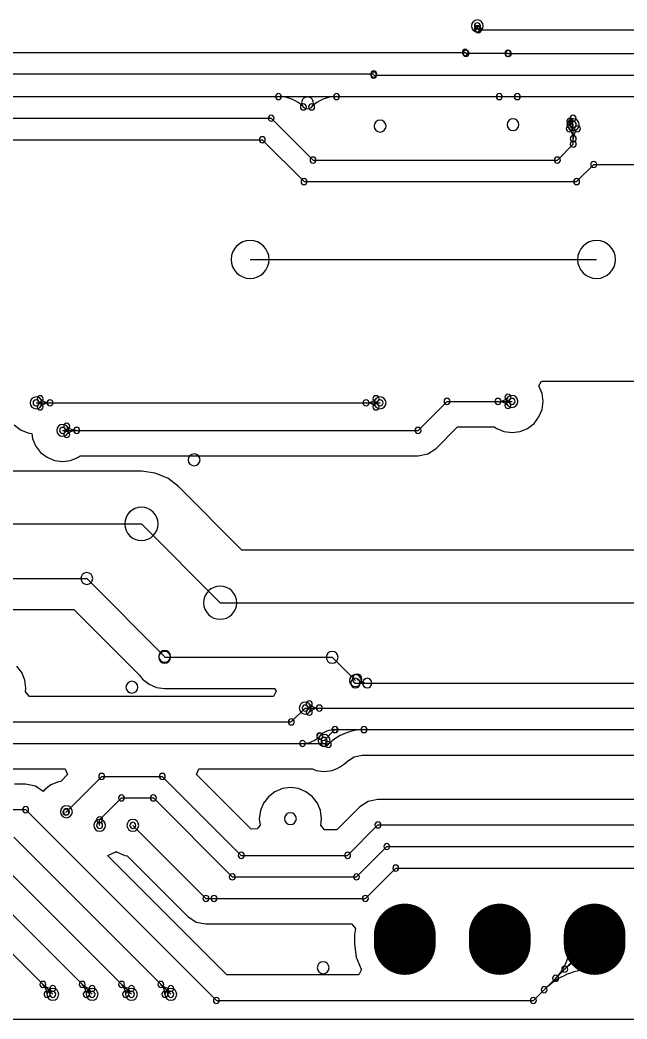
# Model space of a CAD drawing. Header units: inches. Extents: x 32166 to 34772, y 2386 to 4229.
# Drawn here: x 33694.7 to 33750, y 3573.2 to 3664.1 of the extents above; entities that cross this region are included whole.
import ezdxf

# ---------------------------------------------------------------- set-up
doc = ezdxf.new("R2010")
doc.units = ezdxf.units.IN
doc.header["$LTSCALE"] = 0.64311
doc.header["$MEASUREMENT"] = 0
for name, color, linetype in [('KEEPOUTLAYER', 6, 'CONTINUOUS'), ('MIDLAYER1', 16, 'CONTINUOUS'), ('MULTILAYER', 9, 'CONTINUOUS')]:
    doc.layers.add(name, color=color, linetype=linetype)

msp = doc.modelspace()

# ---------------------------------------------------------------- linework, layer by layer
at = {"layer": 'KEEPOUTLAYER'}
for p, q in [((33715.695, 3642.309), (33747.231, 3642.309)), ((32893.167, 3573.189), (34340.368, 3573.189))]:
    msp.add_line(p, q, dxfattribs=at)
for centre, start, end in [((33715.695, 3642.309), 0, 180), ((33747.231, 3642.309), 0, 180), ((33715.695, 3642.309), 180, 0), ((33747.231, 3642.309), 180, 0)]:
    msp.add_arc(centre, 1.728, start, end, dxfattribs=at)
at = {"layer": 'MIDLAYER1'}
for p, q in [((33736.386, 3663.306), (33736.386, 3663.564)), ((33736.386, 3663.306), (33736.474, 3663.218)), ((33736.474, 3663.218), (33760.964, 3663.218)), ((33607.981, 3661.151), (33735.274, 3661.151)), ((33735.274, 3661.151), (33735.354, 3661.071)), ((33735.354, 3661.071), (33739.172, 3661.071)), ((33739.172, 3661.071), (33739.194, 3661.05)), ((33739.172, 3661.05), (33739.194, 3661.05)), ((33739.194, 3661.05), (33760.359, 3661.05)), ((33607.169, 3659.189), (33726.956, 3659.189)), ((33726.956, 3659.088), (33759.547, 3659.088)), ((33606.458, 3657.127), (33738.373, 3657.127)), ((33738.373, 3657.127), (33740.017, 3657.127)), ((33738.373, 3657.127), (33758.735, 3657.127)), ((33605.645, 3655.166), (33717.613, 3655.166)), ((33717.613, 3655.166), (33721.423, 3651.356)), ((33744.812, 3654.881), (33745.097, 3655.166)), ((33744.812, 3654.578), (33744.812, 3654.881)), ((33745.114, 3652.807), (33745.114, 3654.578)), ((33604.833, 3653.205), (33716.801, 3653.205)), ((33716.801, 3653.205), (33720.611, 3649.394)), ((33743.663, 3651.356), (33745.114, 3652.807)), ((33721.423, 3651.356), (33743.663, 3651.356)), ((33745.417, 3649.394), (33746.975, 3650.953)), ((33746.975, 3650.953), (33757.516, 3650.953)), ((33720.611, 3649.394), (33745.417, 3649.394)), ((33741.994, 3630.809), (33742.212, 3631.25)), ((33742.212, 3631.25), (33756.953, 3631.25)), ((33742.277, 3630.126), (33741.994, 3630.809)), ((33730.988, 3626.757), (33733.623, 3629.393)), ((33733.623, 3629.393), (33739.542, 3629.393)), ((33742.374, 3629.393), (33742.277, 3630.126)), ((33742.277, 3628.66), (33742.374, 3629.393)), ((33696.211, 3629.263), (33696.212, 3629.264)), ((33696.212, 3629.264), (33727.533, 3629.264)), ((33741.994, 3627.977), (33742.277, 3628.66)), ((33741.544, 3627.39), (33741.994, 3627.977)), ((33694.208, 3627.26), (33694.795, 3626.81)), ((33694.795, 3626.81), (33695.478, 3626.527)), ((33698.63, 3626.757), (33730.988, 3626.757)), ((33732.629, 3625.116), (33734.585, 3627.072)), ((33734.585, 3627.072), (33737.954, 3627.072)), ((33737.954, 3627.072), (33738.125, 3626.94)), ((33738.125, 3626.94), (33738.26, 3626.884)), ((33738.26, 3626.884), (33738.277, 3626.873)), ((33738.277, 3626.873), (33738.298, 3626.868)), ((33738.298, 3626.868), (33738.808, 3626.657)), ((33738.808, 3626.657), (33739.542, 3626.561)), ((33739.542, 3626.561), (33740.275, 3626.657)), ((33740.275, 3626.657), (33740.958, 3626.94)), ((33740.958, 3626.94), (33741.544, 3627.39)), ((33695.478, 3626.527), (33695.834, 3626.48)), ((33695.834, 3626.48), (33695.894, 3626.024)), ((33695.894, 3626.024), (33696.177, 3625.341)), ((33696.177, 3625.341), (33696.627, 3624.755)), ((33731.876, 3624.613), (33732.629, 3625.116)), ((33696.627, 3624.755), (33697.214, 3624.305)), ((33697.214, 3624.305), (33697.897, 3624.022)), ((33697.897, 3624.022), (33698.63, 3623.925)), ((33698.63, 3623.925), (33699.363, 3624.022)), ((33699.363, 3624.022), (33699.873, 3624.233)), ((33699.873, 3624.233), (33699.894, 3624.237)), ((33699.894, 3624.237), (33699.912, 3624.249)), ((33699.912, 3624.249), (33700.046, 3624.305)), ((33700.046, 3624.305), (33700.218, 3624.436)), ((33700.218, 3624.436), (33730.988, 3624.436)), ((33730.988, 3624.436), (33731.876, 3624.613)), ((33705.802, 3623.04), (33679.542, 3623.04)), ((33707.043, 3622.877), (33705.802, 3623.04)), ((33707.86, 3622.538), (33707.043, 3622.877)), ((33708.199, 3622.398), (33707.86, 3622.538)), ((33709.191, 3621.636), (33708.199, 3622.398)), ((33714.959, 3615.869), (33709.191, 3621.636)), ((33649.556, 3618.247), (33705.802, 3618.247)), ((33705.802, 3618.247), (33712.973, 3611.076)), ((33783.99, 3615.869), (33714.959, 3615.869)), ((33653.617, 3613.279), (33700.834, 3613.279)), ((33700.834, 3613.279), (33707.919, 3606.194)), ((33654.79, 3610.447), (33699.661, 3610.447)), ((33699.661, 3610.447), (33705.632, 3604.477)), ((33712.973, 3611.076), (33786.975, 3611.076)), ((33707.919, 3606.108), (33723.168, 3606.108)), ((33723.168, 3606.108), (33725.284, 3603.991)), ((33694.905, 3604.716), (33694.455, 3605.303)), ((33695.188, 3604.033), (33694.905, 3604.716)), ((33695.285, 3603.3), (33695.188, 3604.033)), ((33705.632, 3604.477), (33705.916, 3604.105)), ((33705.916, 3604.105), (33706.503, 3603.655)), ((33695.24, 3602.96), (33695.285, 3603.3)), ((33695.602, 3602.547), (33695.24, 3602.96)), ((33706.503, 3603.655), (33707.186, 3603.372)), ((33707.186, 3603.372), (33707.919, 3603.276)), ((33707.919, 3603.276), (33717.915, 3603.276)), ((33718.078, 3603.031), (33717.82, 3602.547)), ((33717.915, 3603.276), (33718.078, 3603.031)), ((33725.284, 3603.762), (33778.55, 3603.762)), ((33717.82, 3602.547), (33695.602, 3602.547)), ((33719.447, 3600.226), (33720.706, 3601.486)), ((33720.706, 3601.486), (33776.72, 3601.486)), ((33599.457, 3600.226), (33719.447, 3600.226)), ((33722.433, 3598.548), (33723.41, 3599.524)), ((33723.41, 3599.524), (33775.908, 3599.524)), ((33600.269, 3598.265), (33722.433, 3598.265)), ((33724.462, 3596.579), (33725.182, 3597.06)), ((33725.182, 3597.06), (33725.9, 3597.203)), ((33725.9, 3597.203), (33774.946, 3597.203)), ((33669.596, 3595.943), (33698.868, 3595.943)), ((33698.868, 3595.943), (33699.078, 3595.436)), ((33710.821, 3595.436), (33711.031, 3595.943)), ((33711.031, 3595.943), (33721.383, 3595.943)), ((33721.383, 3595.943), (33721.7, 3595.812)), ((33721.7, 3595.812), (33722.433, 3595.716)), ((33722.433, 3595.716), (33723.166, 3595.812)), ((33723.166, 3595.812), (33723.676, 3596.023)), ((33723.676, 3596.023), (33723.697, 3596.028)), ((33723.697, 3596.028), (33723.715, 3596.039)), ((33723.715, 3596.039), (33723.849, 3596.095)), ((33723.849, 3596.095), (33724.193, 3596.359)), ((33724.193, 3596.359), (33724.45, 3596.531)), ((33724.436, 3596.545), (33724.462, 3596.579)), ((33724.45, 3596.531), (33724.436, 3596.545)), ((33698.242, 3594.787), (33697.559, 3594.504)), ((33698.456, 3594.815), (33698.242, 3594.787)), ((33699.078, 3595.436), (33698.456, 3594.815)), ((33698.975, 3592.051), (33702.193, 3595.269)), ((33702.193, 3595.269), (33707.706, 3595.269)), ((33707.706, 3595.269), (33714.89, 3588.085)), ((33715.781, 3590.476), (33710.821, 3595.436)), ((33695.261, 3594.562), (33694.256, 3594.562)), ((33696.149, 3594.385), (33695.261, 3594.562)), ((33696.861, 3593.909), (33696.149, 3594.385)), ((33696.972, 3594.054), (33696.861, 3593.909)), ((33697.559, 3594.504), (33696.972, 3594.054)), ((33717.951, 3593.873), (33717.364, 3593.423)), ((33718.634, 3594.156), (33717.951, 3593.873)), ((33719.367, 3594.252), (33718.634, 3594.156)), ((33720.1, 3594.156), (33719.367, 3594.252)), ((33720.783, 3593.873), (33720.1, 3594.156)), ((33721.37, 3593.423), (33720.783, 3593.873)), ((33701.999, 3591.317), (33703.991, 3593.308)), ((33703.991, 3593.308), (33706.893, 3593.308)), ((33706.893, 3593.308), (33714.078, 3586.124)), ((33717.364, 3593.423), (33716.914, 3592.836)), ((33721.82, 3592.836), (33721.37, 3593.423)), ((33726.445, 3592.994), (33725.691, 3592.491)), ((33727.333, 3593.171), (33726.445, 3592.994)), ((33772.883, 3593.171), (33727.333, 3593.171)), ((33692.669, 3592.241), (33695.261, 3592.241)), ((33695.261, 3592.241), (33712.625, 3574.877)), ((33698.934, 3592.01), (33698.975, 3592.051)), ((33716.631, 3592.153), (33716.535, 3591.42)), ((33716.914, 3592.836), (33716.631, 3592.153)), ((33722.103, 3592.153), (33721.82, 3592.836)), ((33722.199, 3591.42), (33722.103, 3592.153)), ((33725.691, 3592.491), (33723.606, 3590.406)), ((33701.999, 3590.815), (33701.999, 3591.317)), ((33716.535, 3591.42), (33716.614, 3590.819)), ((33722.12, 3590.819), (33722.199, 3591.42)), ((33705.023, 3590.815), (33711.676, 3584.162)), ((33716.33, 3590.494), (33715.781, 3590.476)), ((33716.614, 3590.819), (33716.33, 3590.494)), ((33722.482, 3590.406), (33722.12, 3590.819)), ((33723.606, 3590.406), (33722.482, 3590.406)), ((33724.568, 3588.085), (33727.333, 3590.85)), ((33727.333, 3590.85), (33772.883, 3590.85)), ((33694.177, 3589.74), (33708.481, 3575.436)), ((33703.415, 3588.363), (33703.511, 3588.436)), ((33703.511, 3588.436), (33703.607, 3588.363)), ((33725.38, 3586.124), (33728.145, 3588.888)), ((33728.145, 3588.888), (33772.071, 3588.888)), ((33692.559, 3587.778), (33704.901, 3575.436)), ((33702.725, 3588.059), (33702.732, 3588.08)), ((33713.586, 3577.198), (33702.725, 3588.059)), ((33702.732, 3588.08), (33703.415, 3588.363)), ((33703.607, 3588.363), (33704.29, 3588.08)), ((33704.29, 3588.08), (33704.504, 3588.052)), ((33704.504, 3588.052), (33710.035, 3582.521)), ((33714.89, 3588.085), (33724.568, 3588.085)), ((33726.193, 3584.162), (33728.958, 3586.927)), ((33728.958, 3586.927), (33771.198, 3586.927)), ((33690.941, 3585.817), (33701.322, 3575.436)), ((33714.078, 3586.124), (33725.38, 3586.124)), ((33711.676, 3584.162), (33712.411, 3584.162)), ((33712.411, 3584.162), (33726.193, 3584.162)), ((33689.323, 3583.856), (33697.742, 3575.436)), ((33710.035, 3582.521), (33710.788, 3582.018)), ((33710.788, 3582.018), (33711.676, 3581.841)), ((33711.676, 3581.841), (33724.914, 3581.841)), ((33724.914, 3581.841), (33725.276, 3581.429)), ((33725.276, 3581.429), (33725.203, 3580.879)), ((33725.203, 3580.879), (33725.203, 3580.015)), ((33741.488, 3574.877), (33747.058, 3580.447)), ((33725.203, 3580.015), (33725.359, 3578.831)), ((33725.359, 3578.831), (33725.816, 3577.728)), ((33725.845, 3577.69), (33725.603, 3577.198)), ((33725.816, 3577.728), (33725.845, 3577.69)), ((33725.603, 3577.198), (33713.586, 3577.198)), ((33712.625, 3574.877), (33741.488, 3574.877))]:
    msp.add_line(p, q, dxfattribs=at)
at = {"layer": 'MIDLAYER1', "const_width": 5.616}
for points in [[(33729.778, 3580.015), (33729.778, 3580.879)], [(33738.418, 3580.879), (33738.418, 3580.015)], [(33747.058, 3580.879), (33747.058, 3580.015)]]:
    msp.add_lwpolyline(points, dxfattribs=at)
at = {"layer": 'MIDLAYER1', "const_width": 2.808}
for points in [[(33731.182, 3580.879, 1), (33728.374, 3580.879, 1)], [(33739.822, 3580.879, 1), (33737.014, 3580.879, 1)], [(33748.462, 3580.879, 1), (33745.654, 3580.879, 1)], [(33731.182, 3580.015, 1), (33728.374, 3580.015, 1)], [(33739.822, 3580.015, 1), (33737.014, 3580.015, 1)], [(33748.462, 3580.015, 1), (33745.654, 3580.015, 1)]]:
    msp.add_lwpolyline(points, format="xyb", close=True, dxfattribs=at)
at = {"layer": 'MIDLAYER1'}
for centre, radius, start, end in [((33736.386, 3663.564), 0.54, 0, 180), ((33736.386, 3663.564), 0.54, 180, 0), ((33736.386, 3663.564), 0.274, 0, 180), ((33736.386, 3663.306), 0.274, 0, 180), ((33736.386, 3663.306), 0.274, 0, 180), ((33736.386, 3663.564), 0.274, 180, 0), ((33736.386, 3663.306), 0.274, 180, 0), ((33736.386, 3663.306), 0.274, 180, 0), ((33736.474, 3663.218), 0.274, 0, 180), ((33736.474, 3663.218), 0.274, 0, 180), ((33736.474, 3663.218), 0.274, 180, 0), ((33736.474, 3663.218), 0.274, 180, 0), ((33735.274, 3661.151), 0.274, 0, 180), ((33735.274, 3661.151), 0.274, 0, 180), ((33735.274, 3661.151), 0.274, 180, 0), ((33735.274, 3661.151), 0.274, 180, 0), ((33735.354, 3661.071), 0.274, 0, 180), ((33735.354, 3661.071), 0.274, 0, 180), ((33739.172, 3661.071), 0.274, 0, 180), ((33739.172, 3661.071), 0.274, 0, 180), ((33739.172, 3661.05), 0.274, 0, 180), ((33739.194, 3661.05), 0.274, 0, 180), ((33739.194, 3661.05), 0.274, 0, 180), ((33739.194, 3661.05), 0.274, 0, 180), ((33735.354, 3661.071), 0.274, 180, 0), ((33735.354, 3661.071), 0.274, 180, 0), ((33739.172, 3661.071), 0.274, 180, 0), ((33739.172, 3661.071), 0.274, 180, 0), ((33739.172, 3661.05), 0.274, 180, 0), ((33739.194, 3661.05), 0.274, 180, 0), ((33739.194, 3661.05), 0.274, 180, 0), ((33739.194, 3661.05), 0.274, 180, 0), ((33726.956, 3659.189), 0.274, 0, 180), ((33726.956, 3659.088), 0.274, 0, 180), ((33726.956, 3659.189), 0.274, 180, 0), ((33726.956, 3659.088), 0.274, 180, 0), ((33718.283, 3657.127), 0.274, 0, 180), ((33718.283, 3657.127), 0.274, 180, 0), ((33718.283, 3653.928), 3.199, 44.99984, 89.99984), ((33720.921, 3656.566), 0.54, 0, 180), ((33723.559, 3653.928), 3.199, 90.00016, 135.00016), ((33723.559, 3657.127), 0.274, 0, 180), ((33723.559, 3657.127), 0.274, 180, 0), ((33738.373, 3657.127), 0.274, 0, 180), ((33738.373, 3657.127), 0.274, 0, 180), ((33738.373, 3657.127), 0.274, 0, 180), ((33738.373, 3657.127), 0.274, 180, 0), ((33738.373, 3657.127), 0.274, 180, 0), ((33738.373, 3657.127), 0.274, 180, 0), ((33740.017, 3657.127), 0.274, 0, 180), ((33740.017, 3657.127), 0.274, 180, 0), ((33720.545, 3656.19), 0.274, 0, 180), ((33720.545, 3656.19), 0.274, 180, 0), ((33720.921, 3656.566), 0.54, 180, 0), ((33721.296, 3656.19), 0.274, 0, 180), ((33721.296, 3656.19), 0.274, 180, 0), ((33717.613, 3655.166), 0.274, 0, 180), ((33717.613, 3655.166), 0.274, 0, 180), ((33717.613, 3655.166), 0.274, 180, 0), ((33717.613, 3655.166), 0.274, 180, 0), ((33727.532, 3654.449), 0.54, 0, 180), ((33739.628, 3654.578), 0.54, 0, 180), ((33744.812, 3654.881), 0.274, 0, 180), ((33744.812, 3654.881), 0.274, 0, 180), ((33744.812, 3654.881), 0.274, 180, 0), ((33744.812, 3654.881), 0.274, 180, 0), ((33744.812, 3654.578), 0.274, 0, 180), ((33745.114, 3654.578), 0.54, 0, 180), ((33745.097, 3655.166), 0.274, 0, 180), ((33745.097, 3655.166), 0.274, 180, 0), ((33745.114, 3654.578), 0.274, 0, 180), ((33727.532, 3654.449), 0.54, 180, 0), ((33739.628, 3654.578), 0.54, 180, 0), ((33744.739, 3654.203), 0.274, 0, 180), ((33744.739, 3654.203), 0.274, 180, 0), ((33744.812, 3654.578), 0.274, 180, 0), ((33745.114, 3654.578), 0.54, 180, 0), ((33743.831, 3653.295), 1.283, 0.00037, 45.00037), ((33745.114, 3654.578), 0.274, 180, 0), ((33746.397, 3653.295), 1.283, 134.99963, 179.99963), ((33745.49, 3654.203), 0.274, 0, 180), ((33745.49, 3654.203), 0.274, 180, 0), ((33716.801, 3653.205), 0.274, 0, 180), ((33716.801, 3653.205), 0.274, 0, 180), ((33716.801, 3653.205), 0.274, 180, 0), ((33716.801, 3653.205), 0.274, 180, 0), ((33745.114, 3653.295), 0.274, 0, 180), ((33745.114, 3653.295), 0.274, 0, 180), ((33745.114, 3653.295), 0.274, 180, 0), ((33745.114, 3653.295), 0.274, 180, 0), ((33745.114, 3652.807), 0.274, 0, 180), ((33745.114, 3652.807), 0.274, 0, 180), ((33745.114, 3652.807), 0.274, 180, 0), ((33745.114, 3652.807), 0.274, 180, 0), ((33721.423, 3651.356), 0.274, 0, 180), ((33721.423, 3651.356), 0.274, 0, 180), ((33721.423, 3651.356), 0.274, 180, 0), ((33721.423, 3651.356), 0.274, 180, 0), ((33743.663, 3651.356), 0.274, 0, 180), ((33743.663, 3651.356), 0.274, 0, 180), ((33743.663, 3651.356), 0.274, 180, 0), ((33743.663, 3651.356), 0.274, 180, 0), ((33746.975, 3650.953), 0.274, 0, 180), ((33746.975, 3650.953), 0.274, 0, 180), ((33746.975, 3650.953), 0.274, 180, 0), ((33746.975, 3650.953), 0.274, 180, 0), ((33720.611, 3649.394), 0.274, 0, 180), ((33720.611, 3649.394), 0.274, 0, 180), ((33720.611, 3649.394), 0.274, 180, 0), ((33720.611, 3649.394), 0.274, 180, 0), ((33745.417, 3649.394), 0.274, 0, 180), ((33745.417, 3649.394), 0.274, 0, 180), ((33745.417, 3649.394), 0.274, 180, 0), ((33745.417, 3649.394), 0.274, 180, 0), ((33696.211, 3629.263), 0.54, 0, 180), ((33696.211, 3629.263), 0.274, 0, 180), ((33696.212, 3629.264), 0.274, 0, 180), ((33696.212, 3629.264), 0.274, 0, 180), ((33696.587, 3629.639), 0.274, 0, 180), ((33696.587, 3629.639), 0.274, 0, 180), ((33696.587, 3629.639), 0.274, 180, 0), ((33696.587, 3629.639), 0.274, 180, 0), ((33697.491, 3630.544), 1.28, 224.99964, 269.99964), ((33697.491, 3630.544), 1.28, 224.99964, 269.99964), ((33697.491, 3629.264), 0.274, 0, 180), ((33697.491, 3629.264), 0.274, 0, 180), ((33697.496, 3629.264), 0.274, 0, 180), ((33697.496, 3629.264), 0.274, 0, 180), ((33726.25, 3629.264), 0.274, 0, 180), ((33726.25, 3629.264), 0.274, 0, 180), ((33726.25, 3629.264), 0.274, 0, 180), ((33726.25, 3629.264), 0.274, 0, 180), ((33726.25, 3630.547), 1.283, 270.00037, 315.00037), ((33726.25, 3630.547), 1.283, 270.00037, 315.00037), ((33727.157, 3629.64), 0.274, 0, 180), ((33727.157, 3629.64), 0.274, 0, 180), ((33727.157, 3629.64), 0.274, 180, 0), ((33727.157, 3629.64), 0.274, 180, 0), ((33727.533, 3629.264), 0.54, 0, 180), ((33727.533, 3629.264), 0.274, 0, 180), ((33733.623, 3629.393), 0.274, 0, 180), ((33733.623, 3629.393), 0.274, 0, 180), ((33733.623, 3629.393), 0.274, 180, 0), ((33733.623, 3629.393), 0.274, 180, 0), ((33738.259, 3629.393), 0.274, 0, 180), ((33738.259, 3629.393), 0.274, 0, 180), ((33738.259, 3629.393), 0.274, 0, 180), ((33738.259, 3629.393), 0.274, 0, 180), ((33738.259, 3629.393), 0.274, 180, 0), ((33738.259, 3629.393), 0.274, 180, 0), ((33738.259, 3629.393), 0.274, 180, 0), ((33738.259, 3629.393), 0.274, 180, 0), ((33738.259, 3630.676), 1.283, 270.00037, 315.00037), ((33738.259, 3630.676), 1.283, 270.00037, 315.00037), ((33738.259, 3628.11), 1.283, 44.99963, 89.99963), ((33738.259, 3628.11), 1.283, 44.99963, 89.99963), ((33739.166, 3629.769), 0.274, 0, 180), ((33739.166, 3629.769), 0.274, 0, 180), ((33739.166, 3629.769), 0.274, 180, 0), ((33739.166, 3629.769), 0.274, 180, 0), ((33739.542, 3629.393), 0.54, 0, 180), ((33739.542, 3629.393), 0.54, 180, 0), ((33739.542, 3629.393), 0.274, 0, 180), ((33739.542, 3629.393), 0.274, 180, 0), ((33696.211, 3629.263), 0.54, 180, 0), ((33696.211, 3629.263), 0.274, 180, 0), ((33696.212, 3629.264), 0.274, 180, 0), ((33696.212, 3629.264), 0.274, 180, 0), ((33696.587, 3628.887), 0.274, 0, 180), ((33696.587, 3628.887), 0.274, 0, 180), ((33696.587, 3628.887), 0.274, 180, 0), ((33696.587, 3628.887), 0.274, 180, 0), ((33697.496, 3627.978), 1.286, 90.00038, 135.00038), ((33697.496, 3627.978), 1.286, 90.00038, 135.00038), ((33697.491, 3629.264), 0.274, 180, 0), ((33697.491, 3629.264), 0.274, 180, 0), ((33697.496, 3629.264), 0.274, 180, 0), ((33697.496, 3629.264), 0.274, 180, 0), ((33726.25, 3629.264), 0.274, 180, 0), ((33726.25, 3629.264), 0.274, 180, 0), ((33726.25, 3629.264), 0.274, 180, 0), ((33726.25, 3629.264), 0.274, 180, 0), ((33726.25, 3627.981), 1.283, 44.99963, 89.99963), ((33726.25, 3627.981), 1.283, 44.99963, 89.99963), ((33727.157, 3628.888), 0.274, 0, 180), ((33727.157, 3628.888), 0.274, 0, 180), ((33727.157, 3628.888), 0.274, 180, 0), ((33727.157, 3628.888), 0.274, 180, 0), ((33727.533, 3629.264), 0.54, 180, 0), ((33727.533, 3629.264), 0.274, 180, 0), ((33739.166, 3629.017), 0.274, 0, 180), ((33739.166, 3629.017), 0.274, 0, 180), ((33739.166, 3629.017), 0.274, 180, 0), ((33739.166, 3629.017), 0.274, 180, 0), ((33698.63, 3626.757), 0.54, 0, 180), ((33698.63, 3626.757), 0.54, 180, 0), ((33698.63, 3626.757), 0.274, 0, 180), ((33698.63, 3626.757), 0.274, 180, 0), ((33699.006, 3627.133), 0.274, 0, 180), ((33699.006, 3627.133), 0.274, 0, 180), ((33699.006, 3627.133), 0.274, 180, 0), ((33699.006, 3627.133), 0.274, 180, 0), ((33699.006, 3626.382), 0.274, 0, 180), ((33699.006, 3626.382), 0.274, 0, 180), ((33699.913, 3628.04), 1.283, 224.99963, 269.99963), ((33699.913, 3628.04), 1.283, 224.99963, 269.99963), ((33699.913, 3625.475), 1.283, 90.00037, 135.00037), ((33699.913, 3625.475), 1.283, 90.00037, 135.00037), ((33699.913, 3626.757), 0.274, 0, 180), ((33699.913, 3626.757), 0.274, 0, 180), ((33699.913, 3626.757), 0.274, 0, 180), ((33699.913, 3626.757), 0.274, 0, 180), ((33699.913, 3626.757), 0.274, 180, 0), ((33699.913, 3626.757), 0.274, 180, 0), ((33699.913, 3626.757), 0.274, 180, 0), ((33699.913, 3626.757), 0.274, 180, 0), ((33730.988, 3626.757), 0.274, 0, 180), ((33730.988, 3626.757), 0.274, 0, 180), ((33730.988, 3626.757), 0.274, 180, 0), ((33730.988, 3626.757), 0.274, 180, 0), ((33699.006, 3626.382), 0.274, 180, 0), ((33699.006, 3626.382), 0.274, 180, 0), ((33710.598, 3624.079), 0.54, 0, 180), ((33710.598, 3624.079), 0.54, 180, 0), ((33705.802, 3618.247), 1.512, 0, 180), ((33705.802, 3618.247), 1.512, 0, 180), ((33705.802, 3618.247), 1.512, 180, 0), ((33705.802, 3618.247), 1.512, 180, 0), ((33700.834, 3613.279), 0.54, 0, 180), ((33700.834, 3613.279), 0.54, 0, 180), ((33700.834, 3613.279), 0.54, 180, 0), ((33700.834, 3613.279), 0.54, 180, 0), ((33712.973, 3611.076), 1.512, 0, 180), ((33712.973, 3611.076), 1.512, 0, 180), ((33712.973, 3611.076), 1.512, 180, 0), ((33712.973, 3611.076), 1.512, 180, 0), ((33707.919, 3606.194), 0.54, 0, 180), ((33707.919, 3606.194), 0.54, 0, 180), ((33707.919, 3606.108), 0.54, 0, 180), ((33723.168, 3606.108), 0.54, 0, 180), ((33723.168, 3606.108), 0.54, 0, 180), ((33707.919, 3606.194), 0.54, 180, 0), ((33707.919, 3606.194), 0.54, 180, 0), ((33707.919, 3606.108), 0.54, 180, 0), ((33723.168, 3606.108), 0.54, 180, 0), ((33723.168, 3606.108), 0.54, 180, 0), ((33704.938, 3603.386), 0.54, 0, 180), ((33725.284, 3603.991), 0.54, 0, 180), ((33725.284, 3603.991), 0.54, 0, 180), ((33725.284, 3603.991), 0.54, 180, 0), ((33725.284, 3603.991), 0.54, 180, 0), ((33725.284, 3603.762), 0.432, 0, 180), ((33725.437, 3604.144), 0.432, 0, 180), ((33725.437, 3604.144), 0.432, 0, 180), ((33725.437, 3604.144), 0.432, 180, 0), ((33725.437, 3604.144), 0.432, 180, 0), ((33726.358, 3605.065), 1.303, 225.00023, 270.00023), ((33726.358, 3605.065), 1.303, 225.00023, 270.00023), ((33726.358, 3603.762), 0.432, 0, 180), ((33726.358, 3603.762), 0.432, 0, 180), ((33704.938, 3603.386), 0.54, 180, 0), ((33725.284, 3603.762), 0.432, 180, 0), ((33726.358, 3603.762), 0.432, 180, 0), ((33726.358, 3603.762), 0.432, 180, 0), ((33721.082, 3601.861), 0.274, 0, 180), ((33721.082, 3601.861), 0.274, 0, 180), ((33720.706, 3601.486), 0.54, 0, 180), ((33720.706, 3601.486), 0.54, 180, 0), ((33720.706, 3601.486), 0.274, 0, 180), ((33720.706, 3601.486), 0.274, 0, 180), ((33720.706, 3601.486), 0.274, 180, 0), ((33720.706, 3601.486), 0.274, 180, 0), ((33721.082, 3601.861), 0.274, 180, 0), ((33721.082, 3601.861), 0.274, 180, 0), ((33721.082, 3601.11), 0.274, 0, 180), ((33721.082, 3601.11), 0.274, 0, 180), ((33721.989, 3602.768), 1.283, 224.99963, 269.99963), ((33721.989, 3602.768), 1.283, 224.99963, 269.99963), ((33721.989, 3600.203), 1.283, 90.00037, 135.00037), ((33721.989, 3600.203), 1.283, 90.00037, 135.00037), ((33721.989, 3601.486), 0.274, 0, 180), ((33721.989, 3601.486), 0.274, 0, 180), ((33721.989, 3601.486), 0.274, 0, 180), ((33721.989, 3601.486), 0.274, 0, 180), ((33721.989, 3601.486), 0.274, 180, 0), ((33721.989, 3601.486), 0.274, 180, 0), ((33721.989, 3601.486), 0.274, 180, 0), ((33721.989, 3601.486), 0.274, 180, 0), ((33719.447, 3600.226), 0.274, 0, 180), ((33719.447, 3600.226), 0.274, 0, 180), ((33719.447, 3600.226), 0.274, 180, 0), ((33719.447, 3600.226), 0.274, 180, 0), ((33721.082, 3601.11), 0.274, 180, 0), ((33721.082, 3601.11), 0.274, 180, 0), ((33723.424, 3597.557), 1.968, 90.00008, 135.00008), ((33723.424, 3597.557), 1.968, 90.00008, 135.00008), ((33726.073, 3594.908), 4.617, 90.00006, 135.00006), ((33726.073, 3594.908), 4.617, 90.00006, 135.00006), ((33723.41, 3599.524), 0.274, 0, 180), ((33723.41, 3599.524), 0.274, 0, 180), ((33723.41, 3599.524), 0.274, 180, 0), ((33723.41, 3599.524), 0.274, 180, 0), ((33723.424, 3599.524), 0.274, 0, 180), ((33723.424, 3599.524), 0.274, 0, 180), ((33723.424, 3599.524), 0.274, 180, 0), ((33723.424, 3599.524), 0.274, 180, 0), ((33726.073, 3599.524), 0.274, 0, 180), ((33726.073, 3599.524), 0.274, 0, 180), ((33726.073, 3599.524), 0.274, 180, 0), ((33726.073, 3599.524), 0.274, 180, 0), ((33720.467, 3598.265), 0.274, 0, 180), ((33720.467, 3598.265), 0.274, 0, 180), ((33720.467, 3600.515), 2.25, 270.0002, 315.0002), ((33720.467, 3600.515), 2.25, 270.0002, 315.0002), ((33722.033, 3598.948), 0.274, 0, 180), ((33722.033, 3598.948), 0.274, 0, 180), ((33722.033, 3598.948), 0.274, 180, 0), ((33722.033, 3598.948), 0.274, 180, 0), ((33722.058, 3598.924), 0.274, 0, 180), ((33722.058, 3598.924), 0.274, 0, 180), ((33722.058, 3598.924), 0.274, 180, 0), ((33722.058, 3598.924), 0.274, 180, 0), ((33722.433, 3598.548), 0.54, 0, 180), ((33722.433, 3598.548), 0.54, 180, 0), ((33722.433, 3598.548), 0.274, 0, 180), ((33722.433, 3598.548), 0.274, 180, 0), ((33722.433, 3598.265), 0.274, 0, 180), ((33722.809, 3598.172), 0.274, 0, 180), ((33722.809, 3598.172), 0.274, 0, 180), ((33720.467, 3598.265), 0.274, 180, 0), ((33720.467, 3598.265), 0.274, 180, 0), ((33722.433, 3598.265), 0.274, 180, 0), ((33722.809, 3598.172), 0.274, 180, 0), ((33722.809, 3598.172), 0.274, 180, 0), ((33702.193, 3595.269), 0.274, 0, 180), ((33702.193, 3595.269), 0.274, 0, 180), ((33702.193, 3595.269), 0.274, 180, 0), ((33702.193, 3595.269), 0.274, 180, 0), ((33707.706, 3595.269), 0.274, 0, 180), ((33707.706, 3595.269), 0.274, 0, 180), ((33707.706, 3595.269), 0.274, 180, 0), ((33707.706, 3595.269), 0.274, 180, 0), ((33703.991, 3593.308), 0.274, 0, 180), ((33703.991, 3593.308), 0.274, 0, 180), ((33703.991, 3593.308), 0.274, 180, 0), ((33703.991, 3593.308), 0.274, 180, 0), ((33706.893, 3593.308), 0.274, 0, 180), ((33706.893, 3593.308), 0.274, 0, 180), ((33706.893, 3593.308), 0.274, 180, 0), ((33706.893, 3593.308), 0.274, 180, 0), ((33695.261, 3592.241), 0.274, 0, 180), ((33695.261, 3592.241), 0.274, 0, 180), ((33695.261, 3592.241), 0.274, 180, 0), ((33695.261, 3592.241), 0.274, 180, 0), ((33698.975, 3592.051), 0.54, 0, 180), ((33698.975, 3592.051), 0.54, 180, 0), ((33698.934, 3592.01), 0.274, 0, 180), ((33698.975, 3592.051), 0.274, 0, 180), ((33698.975, 3592.051), 0.274, 0, 180), ((33698.975, 3592.051), 0.274, 180, 0), ((33698.975, 3592.051), 0.274, 180, 0), ((33698.934, 3592.01), 0.274, 180, 0), ((33701.999, 3590.815), 0.54, 0, 180), ((33701.999, 3591.317), 0.274, 0, 180), ((33701.999, 3591.317), 0.274, 0, 180), ((33701.999, 3591.317), 0.274, 180, 0), ((33701.999, 3591.317), 0.274, 180, 0), ((33705.023, 3590.815), 0.54, 0, 180), ((33719.367, 3591.42), 0.54, 0, 180), ((33719.367, 3591.42), 0.54, 180, 0), ((33701.999, 3590.815), 0.54, 180, 0), ((33701.999, 3590.815), 0.274, 0, 180), ((33701.999, 3590.815), 0.274, 180, 0), ((33705.023, 3590.815), 0.54, 180, 0), ((33705.023, 3590.815), 0.274, 0, 180), ((33705.023, 3590.815), 0.274, 180, 0), ((33727.333, 3590.85), 0.274, 0, 180), ((33727.333, 3590.85), 0.274, 0, 180), ((33727.333, 3590.85), 0.274, 180, 0), ((33727.333, 3590.85), 0.274, 180, 0), ((33728.145, 3588.888), 0.274, 0, 180), ((33728.145, 3588.888), 0.274, 0, 180), ((33728.145, 3588.888), 0.274, 180, 0), ((33728.145, 3588.888), 0.274, 180, 0), ((33714.89, 3588.085), 0.274, 0, 180), ((33714.89, 3588.085), 0.274, 0, 180), ((33714.89, 3588.085), 0.274, 180, 0), ((33714.89, 3588.085), 0.274, 180, 0), ((33724.568, 3588.085), 0.274, 0, 180), ((33724.568, 3588.085), 0.274, 0, 180), ((33724.568, 3588.085), 0.274, 180, 0), ((33724.568, 3588.085), 0.274, 180, 0), ((33728.958, 3586.927), 0.274, 0, 180), ((33728.958, 3586.927), 0.274, 0, 180), ((33728.958, 3586.927), 0.274, 180, 0), ((33728.958, 3586.927), 0.274, 180, 0), ((33714.078, 3586.124), 0.274, 0, 180), ((33714.078, 3586.124), 0.274, 0, 180), ((33714.078, 3586.124), 0.274, 180, 0), ((33714.078, 3586.124), 0.274, 180, 0), ((33725.38, 3586.124), 0.274, 0, 180), ((33725.38, 3586.124), 0.274, 0, 180), ((33725.38, 3586.124), 0.274, 180, 0), ((33725.38, 3586.124), 0.274, 180, 0), ((33711.676, 3584.162), 0.274, 0, 180), ((33711.676, 3584.162), 0.274, 0, 180), ((33711.676, 3584.162), 0.274, 180, 0), ((33711.676, 3584.162), 0.274, 180, 0), ((33712.411, 3584.162), 0.274, 0, 180), ((33712.411, 3584.162), 0.274, 0, 180), ((33712.411, 3584.162), 0.274, 180, 0), ((33712.411, 3584.162), 0.274, 180, 0), ((33726.193, 3584.162), 0.274, 0, 180), ((33726.193, 3584.162), 0.274, 0, 180), ((33726.193, 3584.162), 0.274, 180, 0), ((33726.193, 3584.162), 0.274, 180, 0), ((33744.799, 3580.015), 0.274, 0, 180), ((33744.799, 3580.015), 0.274, 0, 180), ((33747.058, 3580.447), 0.274, 0, 180), ((33747.058, 3580.447), 0.274, 180, 0), ((33740.387, 3580.015), 4.412, 315, 0), ((33740.387, 3580.015), 4.412, 315, 0), ((33744.799, 3580.015), 0.274, 180, 0), ((33744.799, 3580.015), 0.274, 180, 0), ((33747.058, 3575.005), 3.848, 90.00001, 135.00001), ((33747.058, 3575.005), 3.848, 90.00001, 135.00001), ((33747.058, 3578.853), 0.274, 0, 180), ((33747.058, 3578.853), 0.274, 0, 180), ((33747.058, 3578.853), 0.274, 180, 0), ((33747.058, 3578.853), 0.274, 180, 0), ((33722.348, 3577.855), 0.54, 0, 180), ((33722.348, 3577.855), 0.54, 180, 0), ((33747.058, 3571.258), 6.497, 90.00007, 135.00007), ((33747.058, 3571.258), 6.497, 90.00007, 135.00007), ((33744.337, 3577.726), 0.274, 0, 180), ((33744.337, 3577.726), 0.274, 0, 180), ((33744.337, 3577.726), 0.274, 180, 0), ((33744.337, 3577.726), 0.274, 180, 0), ((33747.058, 3577.756), 0.274, 0, 180), ((33747.058, 3577.756), 0.274, 0, 180), ((33747.058, 3577.756), 0.274, 180, 0), ((33747.058, 3577.756), 0.274, 180, 0), ((33696.835, 3576.343), 0.274, 0, 180), ((33696.835, 3576.343), 0.274, 0, 180), ((33696.835, 3576.343), 0.274, 0, 180), ((33696.835, 3576.343), 0.274, 0, 180), ((33700.415, 3576.343), 0.274, 0, 180), ((33700.415, 3576.343), 0.274, 0, 180), ((33700.415, 3576.343), 0.274, 0, 180), ((33700.415, 3576.343), 0.274, 0, 180), ((33703.994, 3576.343), 0.274, 0, 180), ((33703.994, 3576.343), 0.274, 0, 180), ((33703.994, 3576.343), 0.274, 0, 180), ((33703.994, 3576.343), 0.274, 0, 180), ((33707.574, 3576.343), 0.274, 0, 180), ((33707.574, 3576.343), 0.274, 0, 180), ((33707.574, 3576.343), 0.274, 0, 180), ((33707.574, 3576.343), 0.274, 0, 180), ((33743.507, 3576.896), 0.274, 0, 180), ((33743.507, 3576.896), 0.274, 0, 180), ((33743.507, 3576.896), 0.274, 180, 0), ((33743.507, 3576.896), 0.274, 180, 0), ((33696.835, 3576.343), 0.274, 180, 0), ((33696.835, 3576.343), 0.274, 180, 0), ((33696.835, 3576.343), 0.274, 180, 0), ((33696.835, 3576.343), 0.274, 180, 0), ((33695.928, 3575.436), 1.283, 0.00037, 45.00037), ((33697.742, 3577.25), 1.283, 224.99963, 269.99963), ((33697.742, 3577.25), 1.283, 224.99963, 269.99963), ((33695.928, 3575.436), 1.283, 0.00037, 45.00037), ((33697.211, 3575.436), 0.274, 0, 180), ((33697.211, 3575.436), 0.274, 0, 180), ((33697.742, 3575.436), 0.54, 0, 180), ((33697.742, 3575.967), 0.274, 0, 180), ((33697.742, 3575.967), 0.274, 0, 180), ((33697.742, 3575.967), 0.274, 180, 0), ((33697.742, 3575.967), 0.274, 180, 0), ((33697.742, 3575.436), 0.274, 0, 180), ((33700.415, 3576.343), 0.274, 180, 0), ((33700.415, 3576.343), 0.274, 180, 0), ((33700.415, 3576.343), 0.274, 180, 0), ((33700.415, 3576.343), 0.274, 180, 0), ((33699.508, 3575.436), 1.283, 0.00037, 45.00037), ((33701.322, 3577.25), 1.283, 224.99963, 269.99963), ((33701.322, 3577.25), 1.283, 224.99963, 269.99963), ((33699.508, 3575.436), 1.283, 0.00037, 45.00037), ((33700.79, 3575.436), 0.274, 0, 180), ((33700.79, 3575.436), 0.274, 0, 180), ((33701.322, 3575.436), 0.54, 0, 180), ((33701.322, 3575.967), 0.274, 0, 180), ((33701.322, 3575.967), 0.274, 0, 180), ((33701.322, 3575.967), 0.274, 180, 0), ((33701.322, 3575.967), 0.274, 180, 0), ((33701.322, 3575.436), 0.274, 0, 180), ((33703.994, 3576.343), 0.274, 180, 0), ((33703.994, 3576.343), 0.274, 180, 0), ((33703.994, 3576.343), 0.274, 180, 0), ((33703.994, 3576.343), 0.274, 180, 0), ((33703.087, 3575.436), 1.283, 0.00037, 45.00037), ((33704.901, 3577.25), 1.283, 224.99963, 269.99963), ((33704.901, 3577.25), 1.283, 224.99963, 269.99963), ((33703.087, 3575.436), 1.283, 0.00037, 45.00037), ((33704.37, 3575.436), 0.274, 0, 180), ((33704.37, 3575.436), 0.274, 0, 180), ((33704.901, 3575.436), 0.54, 0, 180), ((33704.901, 3575.967), 0.274, 0, 180), ((33704.901, 3575.967), 0.274, 0, 180), ((33704.901, 3575.967), 0.274, 180, 0), ((33704.901, 3575.967), 0.274, 180, 0), ((33704.901, 3575.436), 0.274, 0, 180), ((33707.574, 3576.343), 0.274, 180, 0), ((33707.574, 3576.343), 0.274, 180, 0), ((33707.574, 3576.343), 0.274, 180, 0), ((33707.574, 3576.343), 0.274, 180, 0), ((33706.666, 3575.436), 1.283, 0.00037, 45.00037), ((33708.481, 3577.25), 1.283, 224.99963, 269.99963), ((33708.481, 3577.25), 1.283, 224.99963, 269.99963), ((33706.666, 3575.436), 1.283, 0.00037, 45.00037), ((33707.949, 3575.436), 0.274, 0, 180), ((33707.949, 3575.436), 0.274, 0, 180), ((33708.481, 3575.436), 0.54, 0, 180), ((33708.481, 3575.967), 0.274, 0, 180), ((33708.481, 3575.967), 0.274, 0, 180), ((33708.481, 3575.967), 0.274, 180, 0), ((33708.481, 3575.967), 0.274, 180, 0), ((33708.481, 3575.436), 0.274, 0, 180), ((33742.464, 3575.853), 0.274, 0, 180), ((33742.464, 3575.853), 0.274, 0, 180), ((33742.464, 3575.853), 0.274, 180, 0), ((33742.464, 3575.853), 0.274, 180, 0), ((33697.211, 3575.436), 0.274, 180, 0), ((33697.211, 3575.436), 0.274, 180, 0), ((33697.742, 3575.436), 0.54, 180, 0), ((33697.742, 3575.436), 0.274, 180, 0), ((33700.79, 3575.436), 0.274, 180, 0), ((33700.79, 3575.436), 0.274, 180, 0), ((33701.322, 3575.436), 0.54, 180, 0), ((33701.322, 3575.436), 0.274, 180, 0), ((33704.37, 3575.436), 0.274, 180, 0), ((33704.37, 3575.436), 0.274, 180, 0), ((33704.901, 3575.436), 0.54, 180, 0), ((33704.901, 3575.436), 0.274, 180, 0), ((33707.949, 3575.436), 0.274, 180, 0), ((33707.949, 3575.436), 0.274, 180, 0), ((33708.481, 3575.436), 0.54, 180, 0), ((33708.481, 3575.436), 0.274, 180, 0), ((33712.625, 3574.877), 0.274, 0, 180), ((33712.625, 3574.877), 0.274, 0, 180), ((33712.625, 3574.877), 0.274, 180, 0), ((33712.625, 3574.877), 0.274, 180, 0), ((33741.488, 3574.877), 0.274, 0, 180), ((33741.488, 3574.877), 0.274, 0, 180), ((33741.488, 3574.877), 0.274, 180, 0), ((33741.488, 3574.877), 0.274, 180, 0)]:
    msp.add_arc(centre, radius, start, end, dxfattribs=at)
at = {"layer": 'MULTILAYER', "const_width": 5.616}
for points in [[(33729.778, 3580.015), (33729.778, 3580.879)], [(33738.418, 3580.879), (33738.418, 3580.015)], [(33747.058, 3580.879), (33747.058, 3580.015)]]:
    msp.add_lwpolyline(points, dxfattribs=at)
at = {"layer": 'MULTILAYER', "const_width": 2.808}
for points in [[(33731.182, 3580.879, 1), (33728.374, 3580.879, 1)], [(33739.822, 3580.879, 1), (33737.014, 3580.879, 1)], [(33748.462, 3580.879, 1), (33745.654, 3580.879, 1)], [(33731.182, 3580.015, 1), (33728.374, 3580.015, 1)], [(33739.822, 3580.015, 1), (33737.014, 3580.015, 1)], [(33748.462, 3580.015, 1), (33745.654, 3580.015, 1)]]:
    msp.add_lwpolyline(points, format="xyb", close=True, dxfattribs=at)
at = {"layer": 'MULTILAYER'}
for centre, start, end in [((33736.386, 3663.564), 0, 180), ((33736.386, 3663.564), 180, 0), ((33720.921, 3656.566), 0, 180), ((33720.921, 3656.566), 180, 0), ((33727.532, 3654.449), 0, 180), ((33739.628, 3654.578), 0, 180), ((33745.114, 3654.578), 0, 180), ((33727.532, 3654.449), 180, 0), ((33739.628, 3654.578), 180, 0), ((33745.114, 3654.578), 180, 0), ((33696.211, 3629.263), 0, 180), ((33727.533, 3629.264), 0, 180), ((33739.542, 3629.393), 0, 180), ((33739.542, 3629.393), 180, 0), ((33696.211, 3629.263), 180, 0), ((33727.533, 3629.264), 180, 0), ((33698.63, 3626.757), 0, 180), ((33698.63, 3626.757), 180, 0), ((33710.598, 3624.079), 0, 180), ((33710.598, 3624.079), 180, 0), ((33707.919, 3606.194), 0, 180), ((33707.919, 3606.194), 180, 0), ((33704.938, 3603.386), 0, 180), ((33725.284, 3603.991), 0, 180), ((33725.284, 3603.991), 180, 0), ((33704.938, 3603.386), 180, 0), ((33720.706, 3601.486), 0, 180), ((33720.706, 3601.486), 180, 0), ((33722.433, 3598.548), 0, 180), ((33722.433, 3598.548), 180, 0), ((33698.975, 3592.051), 0, 180), ((33698.975, 3592.051), 180, 0), ((33701.999, 3590.815), 0, 180), ((33705.023, 3590.815), 0, 180), ((33719.367, 3591.42), 0, 180), ((33719.367, 3591.42), 180, 0), ((33701.999, 3590.815), 180, 0), ((33705.023, 3590.815), 180, 0), ((33722.348, 3577.855), 0, 180), ((33722.348, 3577.855), 180, 0), ((33697.742, 3575.436), 0, 180), ((33701.322, 3575.436), 0, 180), ((33704.901, 3575.436), 0, 180), ((33708.481, 3575.436), 0, 180), ((33697.742, 3575.436), 180, 0), ((33701.322, 3575.436), 180, 0), ((33704.901, 3575.436), 180, 0), ((33708.481, 3575.436), 180, 0)]:
    msp.add_arc(centre, 0.54, start, end, dxfattribs=at)

doc.saveas('drawing.dxf')
